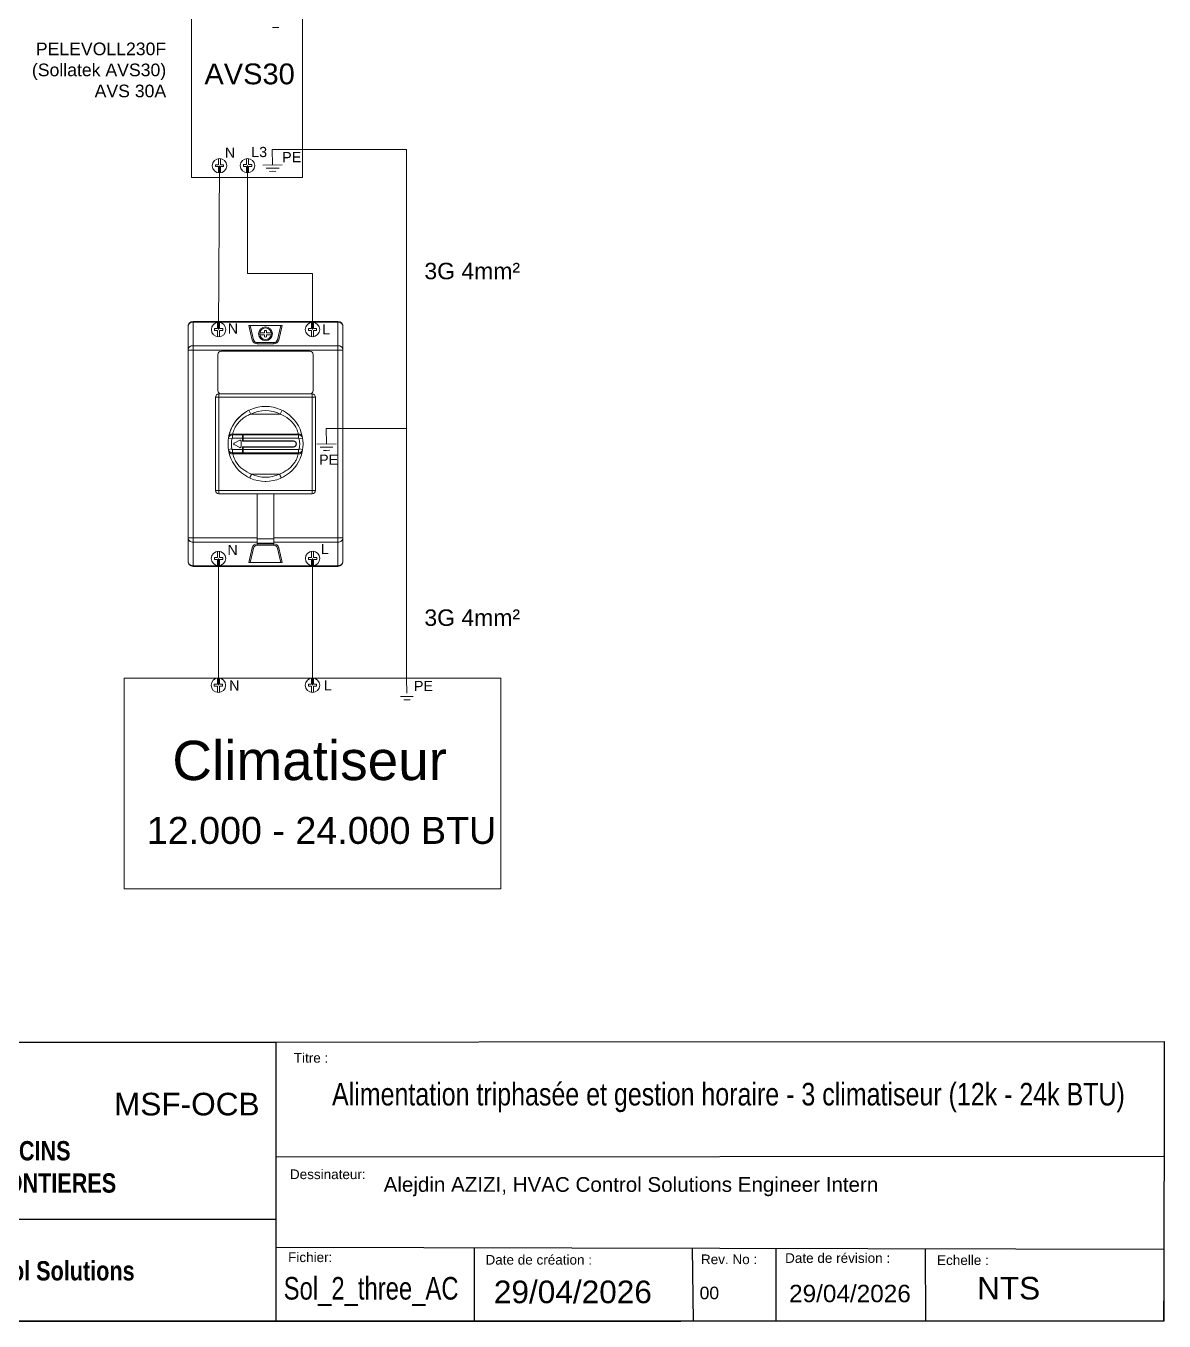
# Model space of a CAD drawing. Header units: millimetres. Extents: x 2233 to 2512, y 1440 to 1767.
# Drawn here: x 2385.8 to 2511.7, y 1439.7 to 1583 of the extents above; entities that cross this region are included whole.
import ezdxf
from ezdxf.enums import TextEntityAlignment as Align

# ---------------------------------------------------------------- set-up
doc = ezdxf.new("R2010")
doc.units = ezdxf.units.MM
for name, color, linetype, lineweight in [('01_Puissance', 250, 'Continuous', 20), ('03_Symbole', 250, 'Continuous', 15), ('_PROPRIETE_INTELLECTUELLE_AZIZI', 7, 'Continuous', 5)]:
    doc.layers.add(name, color=color, linetype=linetype, lineweight=lineweight)
doc.layers.add('04_Texte', color=7, linetype='Continuous')
doc.styles.get("Standard").update_dxf_attribs({"font": 'arial.ttf'})
doc.styles.add('TITLE', font='arial.ttf', dxfattribs={"width": 0.8})

# ---------------------------------------------------------------- blocks, each defined once
blk = doc.blocks.new('CARTOUCHE_AZIZI')
at = {"layer": '04_Texte', "linetype": 'Continuous'}
h = blk.add_hatch(color=256, dxfattribs=at)
h.paths.add_polyline_path([(-135.64, 28.9), (-135.78, 29.52), (-135.86, 29.69), (-136.11, 29.98), (-136.37, 30.06), (-136.77, 29.99), (-137.01, 29.9), (-137.47, 29.42), (-137.58, 29.21), (-137.68, 28.9), (-137.81, 28.51), (-137.79, 28.09), (-137.69, 27.72), (-137.36, 27.24), (-136.97, 27.13), (-136.55, 27.23), (-135.88, 27.93), (-135.75, 28.16)])
h.paths.add_polyline_path([(-135.2, 27.13), (-136.46, 26.65), (-138.43, 25.85), (-141.29, 24.49), (-142.52, 23.77), (-142.89, 23.46), (-142.59, 22.8), (-141.91, 23.13), (-141.46, 23.12), (-140.22, 23.71), (-138.66, 24.4), (-136.22, 25.3), (-134.37, 25.88), (-131.99, 26.58), (-130.84, 26.93), (-130.82, 27.49), (-131.4, 28.26)])
h.paths.add_polyline_path([(-137.67, 23.73), (-137.91, 23.69), (-138.2, 23.58), (-141.48, 22), (-144.78, 20.21), (-144.79, 19.63), (-144.6, 19.07), (-144.3, 18.88), (-142.73, 19.5), (-142.31, 19.57), (-142.46, 19.41), (-143.75, 18.78), (-145.3, 17.88), (-145.3, 17.38), (-145.12, 16.89), (-144.62, 16.42), (-142.11, 17.6), (-139.63, 18.65)])
h.paths.add_polyline_path([(-134.76, 18.76), (-134.65, 19.1), (-134.83, 19.83), (-135.26, 20.72), (-135.86, 21.39), (-136.08, 21.55), (-138.07, 17.64), (-138.78, 17.59), (-139.25, 17.72), (-139.7, 18.07), (-139.86, 18.07), (-140.73, 17.57), (-140.83, 17.31), (-140.83, 16.99), (-140.78, 16.7), (-140.63, 16.33), (-140.44, 16.18), (-140.1, 16.15), (-138.28, 17.07), (-136.39, 18.02)])
h.paths.add_polyline_path([(-134.97, 24.83), (-135.76, 24.49), (-135.78, 24.28), (-135.51, 24.16), (-133.95, 22.59), (-132.01, 23.59), (-130.75, 24.18), (-129.2, 24.87), (-129.12, 25.09), (-129.25, 25.66), (-129.7, 26.35), (-129.81, 26.44), (-130.05, 26.45), (-132.72, 25.64)])
h.paths.add_polyline_path([(-132.18, 22.92), (-133.5, 22.49), (-133.73, 22.31), (-133.29, 21.83), (-133.03, 21.31), (-130.39, 21.31), (-129.04, 21.82), (-127.76, 22.18), (-126.94, 22.37), (-126.86, 22.99), (-126.94, 23.41), (-127.22, 24.01), (-127.58, 24.03), (-130.23, 23.44)])
at = {"layer": '04_Texte'}
for p, q in [((-151.65, 30.85), (-98.23, 30.85)), ((-151.65, 11.27), (-98.23, 11.27)), ((-151.65, 0), (-98.23, 0)), ((-98.23, 0), (-53.45, 0))]:
    blk.add_line(p, q, dxfattribs=at)
at = {"layer": '04_Texte', "lineweight": -3}
for p, q in [((-98.23, 30.85), (-98.23, 0)), ((-98.23, 18.17), (-0.02, 18.24)), ((-98.23, 8.17), (-0.01, 7.96)), ((-76.3, 8.12), (-76.3, 0)), ((-52.18, 8.07), (-52.06, 0)), ((-42.92, 8.05), (-42.92, 0)), ((-26.4, 8.02), (-26.35, 0))]:
    blk.add_line(p, q, dxfattribs=at)
at = {"layer": '04_Texte', "linetype": 'Continuous'}
for p, q in [((-137.81, 28.51), (-137.68, 28.9)), ((-137.68, 28.9), (-137.58, 29.21)), ((-137.58, 29.21), (-137.47, 29.42)), ((-137.47, 29.42), (-137.01, 29.9)), ((-135.78, 29.52), (-135.64, 28.9)), ((-135.64, 28.9), (-135.75, 28.16)), ((-137.79, 28.09), (-137.81, 28.51)), ((-137.69, 27.72), (-137.79, 28.09)), ((-137.36, 27.24), (-137.69, 27.72)), ((-136.97, 27.13), (-137.36, 27.24)), ((-135.88, 27.93), (-136.55, 27.23)), ((-135.75, 28.16), (-135.88, 27.93)), ((-131.4, 28.26), (-135.2, 27.13)), ((-130.82, 27.49), (-131.4, 28.26)), ((-130.84, 26.93), (-130.82, 27.49)), ((-138.43, 25.85), (-141.29, 24.49)), ((-136.46, 26.65), (-138.43, 25.85)), ((-136.55, 27.23), (-136.97, 27.13)), ((-135.2, 27.13), (-136.46, 26.65)), ((-136.22, 25.3), (-134.37, 25.88)), ((-134.37, 25.88), (-131.99, 26.58)), ((-130.05, 26.45), (-132.72, 25.64)), ((-131.99, 26.58), (-130.84, 26.93)), ((-129.81, 26.44), (-130.05, 26.45)), ((-129.7, 26.35), (-129.81, 26.44)), ((-129.25, 25.66), (-129.7, 26.35)), ((-141.29, 24.49), (-142.52, 23.77)), ((-140.22, 23.71), (-138.66, 24.4)), ((-138.66, 24.4), (-136.22, 25.3)), ((-135.76, 24.49), (-135.78, 24.28)), ((-134.97, 24.83), (-135.76, 24.49)), ((-132.72, 25.64), (-134.97, 24.83)), ((-130.75, 24.18), (-129.2, 24.87)), ((-129.12, 25.09), (-129.25, 25.66)), ((-129.2, 24.87), (-129.12, 25.09)), ((-141.91, 23.13), (-141.46, 23.12)), ((-141.48, 22), (-138.2, 23.58)), ((-141.46, 23.12), (-140.22, 23.71)), ((-137.67, 23.73), (-139.63, 18.65)), ((-138.2, 23.58), (-137.91, 23.69)), ((-137.91, 23.69), (-137.67, 23.73)), ((-135.78, 24.28), (-135.51, 24.16)), ((-135.51, 24.16), (-133.95, 22.59)), ((-133.95, 22.59), (-132.01, 23.59)), ((-130.23, 23.44), (-132.18, 22.92)), ((-132.01, 23.59), (-130.75, 24.18)), ((-127.58, 24.03), (-130.23, 23.44)), ((-127.22, 24.01), (-127.58, 24.03)), ((-126.94, 23.41), (-127.22, 24.01)), ((-126.86, 22.99), (-126.94, 23.41)), ((-126.94, 22.37), (-126.86, 22.99)), ((-144.78, 20.21), (-141.48, 22)), ((-136.08, 21.55), (-138.07, 17.64)), ((-135.86, 21.39), (-136.08, 21.55)), ((-133.5, 22.49), (-133.73, 22.31)), ((-133.73, 22.31), (-133.29, 21.83)), ((-132.18, 22.92), (-133.5, 22.49)), ((-133.29, 21.83), (-133.03, 21.31)), ((-130.39, 21.31), (-129.04, 21.82)), ((-129.04, 21.82), (-127.76, 22.18)), ((-127.76, 22.18), (-126.94, 22.37)), ((-135.26, 20.72), (-135.86, 21.39)), ((-134.83, 19.83), (-135.26, 20.72)), ((-133.03, 21.31), (-130.39, 21.31)), ((-139.63, 18.65), (-142.11, 17.6)), ((-136.39, 18.02), (-134.76, 18.76)), ((-134.65, 19.1), (-134.83, 19.83)), ((-134.76, 18.76), (-134.65, 19.1)), ((-140.73, 17.57), (-140.83, 17.31)), ((-140.83, 17.31), (-140.83, 16.99)), ((-139.86, 18.07), (-140.73, 17.57)), ((-139.7, 18.07), (-139.86, 18.07)), ((-139.25, 17.72), (-139.7, 18.07)), ((-138.78, 17.59), (-139.25, 17.72)), ((-138.07, 17.64), (-138.78, 17.59)), ((-138.28, 17.07), (-136.39, 18.02)), ((-140.83, 16.99), (-140.78, 16.7)), ((-140.78, 16.7), (-140.63, 16.33)), ((-140.63, 16.33), (-140.44, 16.18)), ((-140.44, 16.18), (-140.1, 16.15)), ((-140.1, 16.15), (-138.28, 17.07))]:
    blk.add_line(p, q, dxfattribs=at)
at = {"layer": '04_Texte'}
blk.add_lwpolyline([(-151.68, 30.85), (0.03, 30.92), (0, 0), (-151.65, 0)], close=True, dxfattribs=at)
at = {"layer": '04_Texte', "style": 'TITLE'}
for s, p in [('Developer :', (-150.45, 29.01)), ('Titre : ', (-96.26, 28.59)), ('Dessinateur: ', (-96.69, 15.71)), ('Projet :', (-150.45, 9.54)), ('Fichier: ', (-96.89, 6.53)), ('Date de création :', (-75.05, 6.25)), ('Rev. No :', (-51.21, 6.3)), ('Date de révision :', (-41.9, 6.44)), ('Echelle : ', (-25.09, 6.21))]:
    blk.add_text(s, height=1.069, dxfattribs=at).set_placement(p)
at = {"layer": '04_Texte', "width": 0.755063}
blk.add_text('Sol_2_three_AC', height=2.5, dxfattribs=at).set_placement((-97.38, 2.38), (-78.03, 2.38), align=Align.FIT)
at = {"layer": '04_Texte', "lineweight": -3, "attachment_point": 1}
for s, width, gutter_width, insert, char_height in [('MSF-OCB', 13.1966, 12.5, (-116.15, 25.26), 2.5), ('Alejdin AZIZI, HVAC Control Solutions Engineer Intern', 58.1415, 8.14, (-86.32, 15.93), 1.6279), ('NTS', 14.2549, 12.5, (-20.66, 4.89), 2.5)]:
    blk.add_mtext_dynamic_manual_height_columns(s, width=width, gutter_width=gutter_width, heights=[0], dxfattribs=dict(at, insert=insert, char_height=char_height))
at = {"layer": '04_Texte', "char_height": 2.1397, "width": 54.778, "attachment_point": 5, "style": 'TITLE'}
for s, insert in [('{\\fArial|b1|i0|c0|p39;MEDECINS\\PSANS FRONTIERES}', (-127.27, 17.05)), ('{\\fArial|b1|i0|c0|p39;Control Solutions}', (-123.9, 5.55))]:
    blk.add_mtext(s, dxfattribs=dict(at, insert=insert))
at = {"layer": '04_Texte', "insert": (-74.12, 4.48), "char_height": 2.5, "attachment_point": 1}
blk.add_mtext_dynamic_manual_height_columns('29/04/2026', width=5.8436, gutter_width=12.5, heights=[0], dxfattribs=at)
at = {"layer": '04_Texte'}
for tag, p, height in [('REV_NO', (-51.35, 2.42), 1.39), ('DATE_REV', (-41.45, 2.09), 1.93)]:
    blk.add_attdef(tag, p, '', height=height, dxfattribs=at)
at = {"layer": '_PROPRIETE_INTELLECTUELLE_AZIZI', "insert": (-151.68, 30.87), "char_height": 0.0144, "attachment_point": 1}
blk.add_mtext_dynamic_manual_height_columns('ORIG_DWG_AUTH:_AZIZI_Alejdin_2026', width=0.3855, gutter_width=0.0719, heights=[0], dxfattribs=at)

msp = doc.modelspace()

# ---------------------------------------------------------------- linework, layer by layer
at = {"layer": '01_Puissance'}
for p, q in [((2413.38, 1582.87), (2413.03, 1582.87)), ((2413.03, 1582.87), (2413.74, 1582.87)), ((2413.02, 1569.35), (2413.05, 1567.66)), ((2427.88, 1569.35), (2413.02, 1569.35)), ((2427.88, 1538.48), (2427.88, 1569.35)), ((2407.18, 1567.56), (2407.08, 1549.43)), ((2410.28, 1567.57), (2410.28, 1555.62)), ((2411.98, 1567.64), (2414.12, 1567.67)), ((2413.05, 1567.66), (2411.98, 1567.64)), ((2412.34, 1567.29), (2413.77, 1567.31)), ((2413.06, 1567.3), (2412.34, 1567.29)), ((2413.06, 1566.95), (2412.71, 1566.94)), ((2412.71, 1566.94), (2413.42, 1566.95)), ((2416.37, 1566.27), (2416.37, 1566.27)), ((2410.28, 1555.62), (2417.47, 1555.62)), ((2417.47, 1555.62), (2417.47, 1549.44)), ((2418.99, 1538.48), (2419.02, 1536.78)), ((2418.99, 1538.48), (2427.88, 1538.48)), ((2427.88, 1510.88), (2427.88, 1538.48)), ((2417.95, 1536.77), (2420.08, 1536.8)), ((2419.02, 1536.78), (2417.95, 1536.77)), ((2418.31, 1536.42), (2419.73, 1536.44)), ((2419.02, 1536.43), (2418.31, 1536.42)), ((2418.67, 1536.07), (2419.38, 1536.08)), ((2419.03, 1536.07), (2418.67, 1536.07)), ((2407.07, 1524.11), (2407.06, 1510.08)), ((2417.48, 1524.11), (2417.47, 1510.08)), ((2427.88, 1510.88), (2427.91, 1509.19)), ((2427.2, 1508.82), (2428.62, 1508.84)), ((2427.91, 1508.83), (2427.2, 1508.82)), ((2427.92, 1508.48), (2427.56, 1508.47)), ((2427.56, 1508.47), (2428.27, 1508.48))]:
    msp.add_line(p, q, dxfattribs=at)
at = {"layer": '03_Symbole', "color": 7, "linetype": 'Continuous'}
for p, q in [((2407.07, 1567.67), (2407.07, 1568.36)), ((2407.29, 1567.67), (2407.29, 1568.36)), ((2410.17, 1567.68), (2410.17, 1568.36)), ((2410.38, 1567.68), (2410.38, 1568.36)), ((2406.72, 1567.67), (2406.72, 1567.46)), ((2407.07, 1567.67), (2406.72, 1567.67)), ((2406.72, 1567.46), (2407.07, 1567.46)), ((2407.07, 1567.46), (2407.07, 1566.77)), ((2407.64, 1567.67), (2407.29, 1567.67)), ((2407.29, 1567.46), (2407.29, 1566.77)), ((2407.29, 1567.46), (2407.64, 1567.46)), ((2407.64, 1567.46), (2407.64, 1567.67)), ((2409.82, 1567.46), (2409.82, 1567.68)), ((2409.82, 1567.68), (2410.17, 1567.68)), ((2410.17, 1567.46), (2409.82, 1567.46)), ((2410.17, 1567.46), (2410.17, 1566.78)), ((2410.38, 1567.68), (2410.74, 1567.68)), ((2410.38, 1567.46), (2410.38, 1566.78)), ((2410.74, 1567.46), (2410.38, 1567.46)), ((2410.74, 1567.68), (2410.74, 1567.46)), ((2406.62, 1549.32), (2406.62, 1549.54)), ((2406.62, 1549.54), (2406.97, 1549.54)), ((2406.97, 1549.32), (2406.62, 1549.32)), ((2406.97, 1549.54), (2406.97, 1550.22)), ((2406.97, 1549.32), (2406.97, 1548.64)), ((2407.19, 1549.54), (2407.19, 1550.22)), ((2407.19, 1549.54), (2407.54, 1549.54)), ((2407.19, 1549.32), (2407.19, 1548.64)), ((2407.54, 1549.32), (2407.19, 1549.32)), ((2407.54, 1549.54), (2407.54, 1549.32)), ((2417.01, 1549.33), (2417.01, 1549.55)), ((2417.01, 1549.55), (2417.37, 1549.55)), ((2417.37, 1549.33), (2417.01, 1549.33)), ((2417.37, 1549.55), (2417.37, 1550.23)), ((2417.37, 1549.33), (2417.37, 1548.65)), ((2417.58, 1549.55), (2417.58, 1550.23)), ((2417.58, 1549.55), (2417.93, 1549.55)), ((2417.58, 1549.33), (2417.58, 1548.65)), ((2417.93, 1549.33), (2417.58, 1549.33)), ((2417.93, 1549.55), (2417.93, 1549.33)), ((2406.96, 1524.21), (2406.96, 1524.9)), ((2407.17, 1524.21), (2407.17, 1524.9)), ((2417.37, 1524.21), (2417.37, 1524.9)), ((2417.58, 1524.21), (2417.58, 1524.9)), ((2406.61, 1524), (2406.61, 1524.21)), ((2406.61, 1524.21), (2406.96, 1524.21)), ((2406.96, 1524), (2406.61, 1524)), ((2406.96, 1524), (2406.96, 1523.32)), ((2407.17, 1524.21), (2407.53, 1524.21)), ((2407.17, 1524), (2407.17, 1523.32)), ((2407.53, 1524), (2407.17, 1524)), ((2407.53, 1524.21), (2407.53, 1524)), ((2417.01, 1524), (2417.01, 1524.21)), ((2417.01, 1524.21), (2417.37, 1524.21)), ((2417.37, 1524), (2417.01, 1524)), ((2417.37, 1524), (2417.37, 1523.32)), ((2417.58, 1524.21), (2417.94, 1524.21)), ((2417.58, 1524), (2417.58, 1523.32)), ((2417.94, 1524), (2417.58, 1524)), ((2417.94, 1524.21), (2417.94, 1524)), ((2406.95, 1510.19), (2406.95, 1510.87)), ((2407.17, 1510.19), (2407.17, 1510.87)), ((2417.36, 1510.19), (2417.36, 1510.87)), ((2417.58, 1510.19), (2417.58, 1510.87)), ((2406.6, 1510.19), (2406.6, 1509.97)), ((2406.95, 1510.19), (2406.6, 1510.19)), ((2406.6, 1509.97), (2406.95, 1509.97)), ((2406.95, 1509.97), (2406.95, 1509.29)), ((2407.52, 1510.19), (2407.17, 1510.19)), ((2407.17, 1509.97), (2407.17, 1509.29)), ((2407.17, 1509.97), (2407.52, 1509.97)), ((2407.52, 1509.97), (2407.52, 1510.19)), ((2417.01, 1509.97), (2417.01, 1510.19)), ((2417.01, 1510.19), (2417.36, 1510.19)), ((2417.36, 1509.97), (2417.01, 1509.97)), ((2417.36, 1509.97), (2417.36, 1509.29)), ((2417.58, 1510.19), (2417.93, 1510.19)), ((2417.58, 1509.97), (2417.58, 1509.29)), ((2417.93, 1509.97), (2417.58, 1509.97)), ((2417.93, 1510.19), (2417.93, 1509.97))]:
    msp.add_line(p, q, dxfattribs=at)
at = {"layer": '03_Symbole', "color": 7}
for p, q in [((2403.7, 1523.79), (2403.7, 1549.78)), ((2404.25, 1550.33), (2404.25, 1523.23)), ((2404.25, 1550.33), (2420.29, 1550.33)), ((2420.29, 1550.26), (2404.25, 1550.26)), ((2410.43, 1549.9), (2410.81, 1548.27)), ((2410.43, 1549.9), (2414.11, 1549.9)), ((2410.95, 1548.3), (2410.58, 1549.9)), ((2412.16, 1549.08), (2412.16, 1549.32)), ((2412.38, 1549.32), (2412.38, 1549.08)), ((2413.96, 1549.9), (2413.59, 1548.3)), ((2414.11, 1549.9), (2413.73, 1548.27)), ((2420.29, 1523.23), (2420.29, 1550.33)), ((2420.84, 1523.79), (2420.84, 1549.78)), ((2410.81, 1548.27), (2410.95, 1548.3)), ((2411.35, 1547.99), (2411.35, 1547.84)), ((2411.35, 1547.99), (2413.19, 1547.99)), ((2413.19, 1547.84), (2411.35, 1547.84)), ((2411.63, 1549.08), (2412.16, 1549.08)), ((2412.16, 1548.86), (2411.63, 1548.86)), ((2412.16, 1548.62), (2412.16, 1548.86)), ((2412.38, 1549.08), (2412.91, 1549.08)), ((2412.38, 1548.86), (2412.38, 1548.62)), ((2412.91, 1548.86), (2412.38, 1548.86)), ((2413.19, 1547.84), (2413.19, 1547.99)), ((2413.59, 1548.3), (2413.73, 1548.27)), ((2420.84, 1547.17), (2403.7, 1547.17)), ((2404.25, 1547.65), (2420.29, 1547.65)), ((2407, 1542.68), (2407, 1546.68)), ((2407.37, 1547.05), (2417.17, 1547.05)), ((2417.54, 1546.68), (2417.54, 1542.68)), ((2417.8, 1541.94), (2406.74, 1541.94)), ((2406.74, 1531.62), (2406.74, 1541.94)), ((2407.11, 1542.31), (2407.11, 1531.25)), ((2407.11, 1542.31), (2417.43, 1542.31)), ((2417.43, 1531.25), (2417.43, 1542.31)), ((2417.8, 1541.94), (2417.8, 1531.62)), ((2410.44, 1540.51), (2410.64, 1540.09)), ((2413.9, 1540.09), (2414.1, 1540.51)), ((2410.64, 1540.09), (2413.9, 1540.09)), ((2408.62, 1537.79), (2408.64, 1537.88)), ((2408.62, 1537.79), (2415.92, 1537.79)), ((2408.62, 1537.79), (2408.62, 1537.42)), ((2415.9, 1537.88), (2408.64, 1537.88)), ((2409.71, 1537.1), (2409.71, 1537.79)), ((2409.78, 1537.13), (2409.78, 1537.79)), ((2415.9, 1537.88), (2415.92, 1537.79)), ((2415.92, 1537.42), (2415.92, 1537.79)), ((2408.18, 1537.45), (2408.17, 1537.4)), ((2408.53, 1537.34), (2408.17, 1537.4)), ((2408.17, 1537.4), (2408.17, 1537.4)), ((2408.17, 1536.18), (2408.53, 1536.23)), ((2408.62, 1537.42), (2409.71, 1537.42)), ((2409.42, 1537.19), (2408.81, 1536.86)), ((2408.81, 1536.7), (2409.42, 1536.37)), ((2409.56, 1537.11), (2409.56, 1536.46)), ((2415.35, 1537.1), (2409.71, 1537.1)), ((2409.71, 1536.47), (2415.35, 1536.47)), ((2409.71, 1535.78), (2409.71, 1536.47)), ((2409.78, 1537.42), (2415.92, 1537.42)), ((2409.78, 1537.13), (2415.35, 1537.13)), ((2415.35, 1536.43), (2409.78, 1536.43)), ((2409.78, 1535.78), (2409.78, 1536.43)), ((2416.37, 1537.4), (2416.01, 1537.34)), ((2416.01, 1536.23), (2416.37, 1536.18)), ((2416.37, 1537.4), (2416.36, 1537.45)), ((2416.37, 1537.4), (2416.37, 1537.4)), ((2408.17, 1536.17), (2408.17, 1536.18)), ((2408.17, 1536.17), (2408.18, 1536.11)), ((2409.71, 1536.15), (2408.62, 1536.15)), ((2408.62, 1536.15), (2408.62, 1535.78)), ((2415.92, 1535.78), (2408.62, 1535.78)), ((2408.64, 1535.67), (2408.62, 1535.78)), ((2408.64, 1535.67), (2415.9, 1535.67)), ((2415.92, 1536.15), (2409.78, 1536.15)), ((2415.92, 1535.78), (2415.9, 1535.67)), ((2415.92, 1535.78), (2415.92, 1536.15)), ((2416.36, 1536.11), (2416.37, 1536.17)), ((2416.37, 1536.18), (2416.37, 1536.17)), ((2413.82, 1533.44), (2410.72, 1533.44)), ((2412.25, 1532.64), (2412.27, 1532.64)), ((2412.27, 1532.64), (2412.29, 1532.64)), ((2406.74, 1531.62), (2417.8, 1531.62)), ((2417.43, 1531.25), (2407.11, 1531.25)), ((2411.35, 1525.81), (2411.35, 1531.25)), ((2413.19, 1531.25), (2413.19, 1525.81)), ((2403.7, 1526.39), (2411.35, 1526.39)), ((2411.35, 1526.29), (2413.19, 1526.29)), ((2413.19, 1526.39), (2420.84, 1526.39)), ((2411.35, 1525.91), (2404.25, 1525.91)), ((2410.43, 1523.66), (2410.81, 1525.3)), ((2410.58, 1523.66), (2410.95, 1525.26)), ((2410.95, 1525.26), (2410.81, 1525.3)), ((2413.19, 1525.81), (2411.35, 1525.81)), ((2411.35, 1525.72), (2413.19, 1525.72)), ((2411.35, 1525.72), (2411.35, 1525.58)), ((2413.19, 1525.58), (2411.35, 1525.58)), ((2420.29, 1525.91), (2413.19, 1525.91)), ((2413.19, 1525.58), (2413.19, 1525.72)), ((2413.73, 1525.3), (2413.59, 1525.26)), ((2413.59, 1525.26), (2413.96, 1523.66)), ((2414.11, 1523.66), (2413.73, 1525.3)), ((2404.25, 1523.31), (2420.29, 1523.31)), ((2414.11, 1523.66), (2410.43, 1523.66)), ((2420.29, 1523.23), (2404.25, 1523.23))]:
    msp.add_line(p, q, dxfattribs=at)
at = {"layer": '03_Symbole'}
for points in [[(2404.08, 1586.58), (2416.37, 1586.58), (2416.37, 1566.27), (2404.08, 1566.27)], [(2396.65, 1510.88), (2438.29, 1510.88), (2438.29, 1487.54), (2396.65, 1487.54)]]:
    msp.add_lwpolyline(points, close=True, dxfattribs=at)
at = {"layer": '03_Symbole', "color": 7}
msp.add_lwpolyline([(2410.44, 1540.51), (2410.16, 1540.36), (2409.86, 1540.16), (2409.58, 1539.94), (2409.33, 1539.71), (2409.11, 1539.47), (2408.92, 1539.23), (2408.76, 1538.99), (2408.62, 1538.75), (2408.51, 1538.53), (2408.42, 1538.33), (2408.35, 1538.14), (2408.3, 1537.98), (2408.26, 1537.84), (2408.23, 1537.72), (2408.21, 1537.63), (2408.2, 1537.57), (2408.19, 1537.53), (2408.19, 1537.51)], dxfattribs=at)
at = {"layer": '03_Symbole', "color": 7, "linetype": 'Continuous'}
for centre in [(2407.18, 1567.56), (2410.28, 1567.57), (2407.08, 1549.43), (2417.47, 1549.44), (2407.07, 1524.11), (2417.48, 1524.11), (2407.06, 1510.08), (2417.47, 1510.08)]:
    msp.add_circle(centre, 0.798, dxfattribs=at)
at = {"layer": '03_Symbole', "color": 7}
for radius in [0.765, 0.645]:
    msp.add_circle((2412.27, 1548.97), radius, dxfattribs=at)
for centre, radius, start, end in [((2404.25, 1549.78), 0.553, 90, 180), ((2412.27, 1548.97), 0.369, 72.5424, 107.4576), ((2420.29, 1549.78), 0.553, 0, 90), ((2411.35, 1548.4), 0.553, 193.1999, 270), ((2411.35, 1548.4), 0.406, 193.1999, 270), ((2412.27, 1548.97), 0.369, 252.5424, 287.4576), ((2413.19, 1548.4), 0.406, 270, 346.8001), ((2413.19, 1548.4), 0.553, 270, 346.8001), ((2407.37, 1546.68), 0.369, 90, 180), ((2417.17, 1546.68), 0.369, 0, 90), ((2407.11, 1541.94), 0.369, 90, 180), ((2407.37, 1542.68), 0.369, 180, 270), ((2417.17, 1542.68), 0.369, 270, 0), ((2417.43, 1541.94), 0.369, 0, 90), ((2412.27, 1536.78), 4.15, 270.3268, 269.7091), ((2412.27, 1536.78), 3.69, 63.8397, 116.1603), ((2408.62, 1537.33), 0.461, 89.9713, 170.721), ((2408.64, 1537.42), 0.461, 89.9771, 170.0305), ((2415.9, 1537.42), 0.461, 9.9695, 90.0229), ((2415.92, 1537.33), 0.461, 9.2833, 90.0286), ((2412.27, 1536.78), 3.78, 171.5146, 188.3884), ((2408.62, 1537.33), 0.0922, 90.0179, 171.5334), ((2408.62, 1536.25), 0.0922, 188.3599, 269.9749), ((2408.85, 1536.78), 0.0922, 117.9019, 242), ((2409.47, 1537.11), 0.0922, 0, 117.9019), ((2409.47, 1536.46), 0.0922, 242, 0), ((2415.35, 1536.78), 0.35, 270, 90), ((2415.35, 1536.78), 0.313, 270, 90), ((2415.92, 1537.33), 0.0922, 8.4662, 89.9826), ((2415.92, 1536.25), 0.0922, 270.0299, 351.6357), ((2412.27, 1536.78), 3.78, 351.6115, 8.4854), ((2408.62, 1536.25), 0.461, 189.3762, 270.0443), ((2408.64, 1536.13), 0.461, 190.227, 270.0354), ((2415.9, 1536.13), 0.461, 269.9646, 349.773), ((2415.92, 1536.25), 0.461, 269.9641, 350.6738), ((2412.27, 1536.79), 3.69, 245.1039, 270.0004), ((2412.27, 1536.79), 3.69, 269.9996, 294.8961), ((2407.11, 1531.62), 0.369, 180, 270), ((2417.43, 1531.62), 0.369, 270, 0), ((2411.35, 1525.17), 0.553, 90, 166.8001), ((2411.35, 1525.17), 0.406, 90, 166.8001), ((2413.19, 1525.17), 0.553, 13.1999, 90), ((2413.19, 1525.17), 0.406, 13.1999, 90), ((2404.25, 1523.79), 0.553, 180, 270), ((2420.29, 1523.79), 0.553, 270, 0)]:
    msp.add_arc(centre, radius, start, end, dxfattribs=at)
for points, knots in [([(2404.25, 1550.26), (2404.18, 1550.26), (2404.04, 1550.23), (2403.85, 1550.13), (2403.75, 1550), (2403.71, 1549.87), (2403.7, 1549.81), (2403.7, 1549.78)], [0, 0, 0, 0, 0.265958, 0.522635, 0.765644, 0.883584, 1, 1, 1, 1]), ([(2420.84, 1549.78), (2420.84, 1549.81), (2420.83, 1549.87), (2420.79, 1550), (2420.69, 1550.13), (2420.5, 1550.23), (2420.36, 1550.26), (2420.29, 1550.26)], [0, 0, 0, 0, 0.116416, 0.234356, 0.477365, 0.734042, 1, 1, 1, 1]), ([(2403.7, 1547.17), (2403.7, 1547.21), (2403.71, 1547.27), (2403.75, 1547.39), (2403.85, 1547.53), (2404.04, 1547.63), (2404.18, 1547.65), (2404.25, 1547.65)], [0, 0, 0, 0, 0.116416, 0.234356, 0.477365, 0.734042, 1, 1, 1, 1]), ([(2420.29, 1547.65), (2420.36, 1547.65), (2420.5, 1547.63), (2420.69, 1547.53), (2420.79, 1547.39), (2420.83, 1547.27), (2420.84, 1547.21), (2420.84, 1547.17)], [0, 0, 0, 0, 0.265956, 0.522634, 0.765644, 0.883584, 1, 1, 1, 1]), ([(2408.64, 1537.88), (2408.66, 1537.97), (2408.71, 1538.17), (2408.83, 1538.48), (2409.03, 1538.83), (2409.32, 1539.2), (2409.69, 1539.55), (2410.14, 1539.86), (2410.47, 1540.02), (2410.64, 1540.09)], [0, 0, 0, 0, 0.091082, 0.192368, 0.323831, 0.47747, 0.645014, 0.820323, 1, 1, 1, 1]), ([(2413.9, 1540.09), (2414.23, 1539.95), (2414.85, 1539.6), (2415.5, 1538.9), (2415.79, 1538.3), (2415.88, 1537.97), (2415.9, 1537.88)], [0, 0, 0, 0, 0.354895, 0.6759, 0.908711, 1, 1, 1, 1]), ([(2410.72, 1533.44), (2410.37, 1533.58), (2409.74, 1533.92), (2409.07, 1534.62), (2408.76, 1535.24), (2408.66, 1535.57), (2408.64, 1535.67)], [0, 0, 0, 0, 0.352133, 0.672179, 0.906383, 1, 1, 1, 1]), ([(2415.9, 1535.67), (2415.88, 1535.57), (2415.82, 1535.37), (2415.69, 1535.05), (2415.49, 1534.7), (2415.18, 1534.32), (2414.8, 1533.97), (2414.34, 1533.67), (2414, 1533.51), (2413.82, 1533.44)], [0, 0, 0, 0, 0.093411, 0.195614, 0.32755, 0.481015, 0.647748, 0.821809, 1, 1, 1, 1]), ([(2410.52, 1533.02), (2410.52, 1533.02), (2410.52, 1533.02), (2410.52, 1533.02), (2410.53, 1533.03), (2410.53, 1533.03), (2410.53, 1533.03), (2410.53, 1533.04), (2410.54, 1533.05), (2410.55, 1533.07), (2410.56, 1533.09), (2410.57, 1533.12), (2410.58, 1533.15), (2410.6, 1533.18), (2410.62, 1533.23), (2410.65, 1533.29), (2410.68, 1533.37), (2410.71, 1533.42), (2410.72, 1533.44)], [0, 0, 0, 0, 0.001023, 0.004114, 0.009352, 0.01681, 0.026561, 0.038678, 0.0703, 0.112061, 0.163554, 0.224174, 0.293318, 0.370216, 0.453445, 0.632549, 0.81832, 1, 1, 1, 1]), ([(2414.02, 1533.02), (2414.02, 1533.02), (2414.02, 1533.02), (2414.02, 1533.02), (2414.01, 1533.03), (2414.01, 1533.03), (2414.01, 1533.03), (2414.01, 1533.04), (2414, 1533.05), (2413.99, 1533.07), (2413.98, 1533.09), (2413.97, 1533.12), (2413.96, 1533.15), (2413.94, 1533.18), (2413.92, 1533.23), (2413.89, 1533.29), (2413.86, 1533.37), (2413.83, 1533.42), (2413.82, 1533.44)], [0, 0, 0, 0, 0.001023, 0.004114, 0.009352, 0.01681, 0.026561, 0.038678, 0.0703, 0.112061, 0.163554, 0.224174, 0.293318, 0.370216, 0.453445, 0.632549, 0.81832, 1, 1, 1, 1]), ([(2404.25, 1525.91), (2404.18, 1525.91), (2404.04, 1525.94), (2403.85, 1526.04), (2403.75, 1526.18), (2403.71, 1526.3), (2403.7, 1526.36), (2403.7, 1526.39)], [0, 0, 0, 0, 0.265956, 0.522634, 0.765644, 0.883584, 1, 1, 1, 1]), ([(2420.84, 1526.39), (2420.84, 1526.36), (2420.83, 1526.3), (2420.79, 1526.18), (2420.69, 1526.04), (2420.5, 1525.94), (2420.36, 1525.91), (2420.29, 1525.91)], [0, 0, 0, 0, 0.116416, 0.234356, 0.477365, 0.734042, 1, 1, 1, 1]), ([(2403.7, 1523.79), (2403.7, 1523.76), (2403.71, 1523.69), (2403.75, 1523.57), (2403.85, 1523.44), (2404.04, 1523.33), (2404.18, 1523.31), (2404.25, 1523.31)], [0, 0, 0, 0, 0.116416, 0.234356, 0.477365, 0.734042, 1, 1, 1, 1]), ([(2420.29, 1523.31), (2420.36, 1523.31), (2420.5, 1523.33), (2420.69, 1523.44), (2420.79, 1523.57), (2420.83, 1523.69), (2420.84, 1523.76), (2420.84, 1523.79)], [0, 0, 0, 0, 0.265958, 0.522635, 0.765644, 0.883584, 1, 1, 1, 1])]:
    msp.add_open_spline(points, degree=3, knots=knots, dxfattribs=at)
at = {"layer": '04_Texte'}
for p, q in [((2416.37, 1566.27), (2416.37, 1566.27)), ((2511.66, 1439.73), (2511.66, 1441.99))]:
    msp.add_line(p, q, dxfattribs=at)

# ---------------------------------------------------------------- block references
at = {"layer": '01_Puissance'}
ref = msp.add_blockref('CARTOUCHE_AZIZI', (2511.66, 1439.73), dxfattribs=at)
ref.add_attrib('DATE_REV', '29/04/2026', (2470.2, 1441.82), dxfattribs={"layer": '04_Texte', "height": 1.926})
ref.add_attrib('REV_NO', '00', (2460.3, 1442.15), dxfattribs={"layer": '04_Texte', "height": 1.39})
ref.add_attrib('TITRE', 'Alimentation triphasée et gestion horaire - 3 climatiseur (12k - 24k BTU)', dxfattribs={"layer": '04_Texte', "height": 2.5, "width": 0.791496}).set_placement((2419.63, 1463.59), (2507.35, 1463.59), align=Align.FIT)

# ---------------------------------------------------------------- texts
at = {"layer": '04_Texte', "attachment_point": 1}
for s, width, gutter_width, insert, char_height in [('\\pxqr;PELEVOLL230F\\P(Sollatek AVS30)\\PAVS 30A', 17.33, 6.98, (2383.95, 1581.19), 1.3965), ('AVS30', 10.8576, 11.5, (2405.51, 1578.87), 2.299), ('N', 1.1335, 5.67, (2407.77, 1569.57), 1.13), ('L3', 1.1335, 5.67, (2410.69, 1569.65), 1.133), ('PE', 1.1335, 5.67, (2414.11, 1569.08), 1.133), ('N', 1.1335, 5.67, (2408.09, 1550.12), 1.13), ('L', 1.1335, 5.67, (2418.55, 1550.03), 1.13), ('PE', 1.1335, 5.67, (2418.2, 1535.61), 1.133), ('N', 1.1335, 5.67, (2408.06, 1525.61), 1.13), ('L', 1.1335, 5.67, (2418.38, 1525.72), 1.13), ('N', 1.1335, 5.67, (2408.25, 1510.61), 1.13), ('L', 1.1335, 5.67, (2418.74, 1510.64), 1.13), ('PE', 1.1335, 5.67, (2428.69, 1510.56), 1.133), ('Climatiseur', 38.2093, 21.76, (2401.96, 1503.94), 4.3515), ('12.000 - 24.000 BTU', 40.4111, 14.91, (2399.14, 1495.51), 2.9811)]:
    msp.add_mtext_dynamic_manual_height_columns(s, width=width, gutter_width=gutter_width, heights=[0], dxfattribs=dict(at, insert=insert, char_height=char_height))
at = {"layer": '04_Texte', "lineweight": -3, "char_height": 1.818, "attachment_point": 1}
for insert in [(2429.85, 1556.82), (2429.85, 1518.47)]:
    msp.add_mtext_dynamic_manual_height_columns('3G 4mm²', width=14.5847, gutter_width=9.09, heights=[0], dxfattribs=dict(at, insert=insert))

doc.saveas('drawing.dxf')
